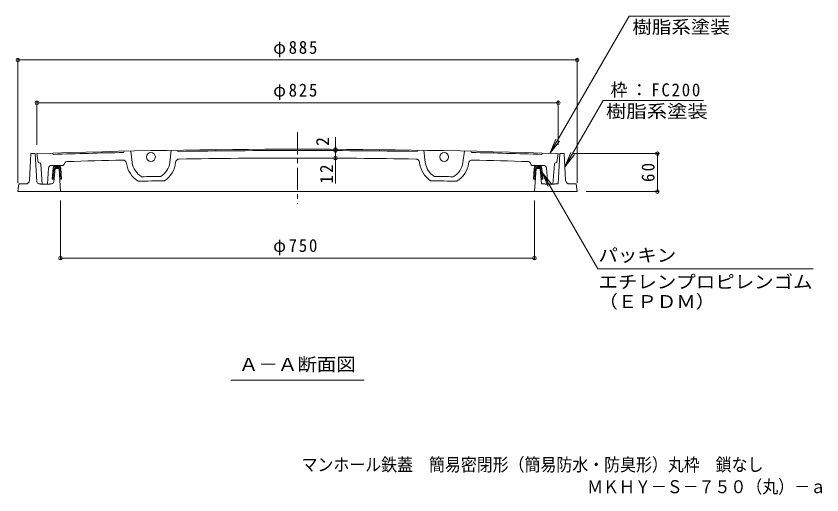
# Model space of a CAD drawing. Units: millimetres, scale not verified. Extents: x -1027 to 1330, y -949 to 948.
# Drawn here: x -959 to 316, y -949 to -191 of the extents above; entities that cross this region are included whole.
import ezdxf
from ezdxf.enums import TextEntityAlignment as Align

# ---------------------------------------------------------------- set-up
doc = ezdxf.new("R2010")
doc.units = ezdxf.units.MM
doc.header["$LTSCALE"] = 7
doc.header["$PDMODE"] = 32
doc.header["$PDSIZE"] = 5.6
doc.linetypes.add('CHAIN1', pattern=[8, 5, -1, 1, -1])
for name, color, linetype, lineweight in [('0-0_通り芯', 3, 'CHAIN1', 9), ('0-1_躯体', 2, 'Continuous', 9), ('0-2_仕上', 3, 'Continuous', 9), ('0-4_その他', 7, 'Continuous', 9), ('0-5_寸法', 7, 'Continuous', 9), ('0-6_ハッチ', 6, 'Continuous', 9)]:
    doc.layers.add(name, color=color, linetype=linetype, lineweight=lineweight)
doc.layers.add('F-5_F-5ﾚｲﾔ', color=2, linetype='Continuous')
doc.styles.add('ＭＳ ゴシック', font='')
doc.styles.get('ＭＳ ゴシック').set_extended_font_data('MS Gothic')

msp = doc.modelspace()

# ---------------------------------------------------------------- linework, layer by layer
at = {"layer": '0-0_通り芯'}
msp.add_line((-513.805, -375.186), (-513.805, -487.559), dxfattribs=at)
at = {"layer": '0-1_躯体'}
for p, q in [((-938.009, -451.254), (-935.805, -408.942)), ((-935.805, -408.942), (-928.805, -408.942)), ((-926.276, -453.611), (-928.805, -408.942)), ((-91.805, -408.942), (-98.805, -408.942)), ((-89.601, -451.254), (-91.805, -408.942)), ((-888.805, -468.942), (-891.206, -432.442)), ((-138.805, -468.942), (-136.404, -432.442)), ((-130.16, -432.442), (-136.404, -432.442)), ((-127.837, -456.442), (-130.16, -432.442)), ((-956.305, -468.942), (-954.805, -456.942)), ((-944.001, -456.942), (-954.805, -456.942)), ((-923.281, -456.442), (-920.444, -456.442)), ((-920.444, -456.442), (-920.444, -457.442)), ((-905.443, -457.442), (-920.444, -457.442)), ((-905.443, -456.442), (-905.443, -457.442)), ((-902.496, -456.442), (-905.443, -456.442)), ((-122.166, -456.442), (-127.837, -456.442)), ((-122.166, -456.442), (-122.166, -457.442)), ((-122.166, -457.442), (-107.166, -457.442)), ((-107.166, -456.442), (-107.166, -457.442)), ((-83.609, -456.942), (-72.805, -456.942)), ((-71.305, -468.942), (-72.805, -456.942)), ((-956.305, -468.942), (-71.305, -468.942))]:
    msp.add_line(p, q, dxfattribs=at)
for points in [[(-107.166, -456.442), (-101.494, -456.442), (-98.805, -408.942)], [(-899.51, -453.731), (-897.45, -432.442), (-891.206, -432.442)]]:
    msp.add_lwpolyline(points, dxfattribs=at)
for centre, radius, start, end in [((-944.001, -450.942), 6, 270, 357.01855), ((-923.281, -453.442), 3, 183.23991, 270), ((-902.496, -453.442), 3, 270, 354.47246), ((-83.609, -450.942), 6, 182.98145, 270)]:
    msp.add_arc(centre, radius, start, end, dxfattribs=at)
at = {"layer": '0-2_仕上'}
for p, q in [((-787.986, -405.047), (-788.948, -407.07)), ((-777.805, -404.823), (-775.445, -423.146)), ((-713.805, -403.605), (-715.962, -423.056)), ((-704.001, -403.448), (-702.963, -405.433)), ((-323.608, -403.448), (-324.646, -405.433)), ((-313.805, -403.605), (-311.648, -423.056)), ((-249.805, -404.823), (-252.164, -423.146)), ((-239.623, -405.047), (-238.662, -407.07)), ((-901.305, -408.121), (-900.305, -410.091)), ((-126.305, -408.121), (-127.305, -410.091)), ((-907.67, -432.046), (-909.686, -457.442)), ((-902.686, -427.441), (-884.728, -427.441)), ((-883.389, -426.617), (-881.609, -423.088)), ((-144.22, -426.617), (-146, -423.088)), ((-124.924, -427.441), (-142.881, -427.441)), ((-119.939, -432.046), (-117.924, -457.442))]:
    msp.add_line(p, q, dxfattribs=at)
for points in [[(-926.304, -408.942), (-924.305, -422.941), (-923.104, -422.941)], [(-101.305, -408.942), (-103.305, -422.941), (-104.506, -422.941)], [(-920.111, -425.733), (-917.909, -457.442), (-909.686, -457.442)], [(-107.499, -425.733), (-109.701, -457.442), (-117.924, -457.442)]]:
    msp.add_lwpolyline(points, dxfattribs=at)
for centre in [(-745.805, -414.173), (-281.805, -414.173)]:
    msp.add_circle(centre, 7, dxfattribs=at)
for centre, radius, start, end in [((-513.805, -12601.962), 12200, 88.06238, 91.93762), ((-513.805, -12601.962), 12197.999, 91.2925, 91.81575), ((-513.805, -12601.962), 12197.999, 89.11147, 90.88853), ((-513.805, -12601.962), 12197.999, 88.18425, 88.7075), ((-513.805, -12601.962), 12185.999, 91.30085, 91.71742), ((-790.317, -425.102), 6, 7.57037, 91.30085), ((-700.909, -423.403), 6, 90.88022, 174.60643), ((-513.805, -12601.962), 12185.999, 89.11981, 90.88019), ((-326.701, -423.403), 6, 5.39357, 89.11978), ((-237.292, -425.102), 6, 88.69915, 172.42962), ((-513.805, -12601.962), 12185.999, 88.28258, 88.69915), ((-923.104, -425.941), 3, 3.97269, 90), ((-902.686, -432.442), 5, 90, 175.4621), ((-884.728, -425.942), 1.5, 270, 333.23589), ((-878.93, -424.439), 3, 91.71648, 153.2361), ((-745.71, -419.173), 39, 187.57037, 238.93471), ((-745.71, -419.173), 30, 187.60951, 241.19699), ((-745.71, -419.173), 30, 300.93596, 352.56392), ((-745.71, -419.173), 39, 303.22029, 354.60635), ((-281.9, -419.173), 39, 185.39365, 236.77971), ((-281.9, -419.173), 30, 187.43608, 239.06404), ((-281.9, -419.173), 30, 298.80301, 352.39049), ((-281.9, -419.173), 39, 301.06529, 352.42962), ((-148.679, -424.439), 3, 26.7639, 88.28352), ((-142.881, -425.942), 1.5, 206.76411, 270), ((-124.924, -432.442), 5, 4.5379, 90), ((-104.506, -425.941), 3, 90, 176.02731), ((-513.805, -12601.962), 12158.999, 91.0202, 91.16098), ((-513.805, -12601.962), 12158.999, 88.83902, 88.9798), ((-513.805, -12601.962), 12151.999, 90.99275, 91.18839), ((-513.805, -12601.962), 12151.999, 88.81161, 89.00725)]:
    msp.add_arc(centre, radius, start, end, dxfattribs=at)
at = {"layer": '0-4_その他'}
for p, q in [((-956.305, -258.611), (-956.305, -454.942)), ((-71.305, -260.711), (-956.305, -260.711)), ((-71.305, -258.611), (-71.305, -454.942)), ((-926.304, -326.302), (-926.304, -394.938)), ((-926.304, -328.402), (-101.305, -328.402)), ((-101.305, -326.302), (-101.305, -394.938)), ((-453.706, -402.109), (-453.706, -382.656)), ((-453.706, -402.109), (-453.706, -404.11)), ((-453.706, -404.11), (-453.706, -416.111)), ((-453.706, -416.111), (-453.706, -456.219)), ((57.623, -408.942), (-77.805, -408.942)), ((55.523, -468.942), (55.523, -408.942)), ((57.623, -468.942), (-57.305, -468.942)), ((-888.805, -576.371), (-888.805, -482.942)), ((-138.805, -576.371), (-138.805, -482.942)), ((-888.805, -574.271), (-138.805, -574.271)), ((-38.439, -591.163), (301.877, -591.163))]:
    msp.add_line(p, q, dxfattribs=at)
for p in [(-956.305, -260.711), (-71.305, -260.711), (-926.304, -328.402), (-101.305, -328.402), (-453.706, -402.109), (-453.706, -404.11), (55.523, -408.942), (-453.706, -416.111), (55.523, -468.942), (-888.805, -574.271), (-138.805, -574.271)]:
    msp.add_point(p, dxfattribs=at)
at = {"layer": '0-5_寸法'}
for p, q in [((-114.469, -408.503), (10.945, -191.28)), ((10.945, -191.28), (170.074, -191.28)), ((-90.724, -429.68), (-30.069, -324.621)), ((128.261, -324.621), (-30.069, -324.621)), ((-114.469, -408.503), (-105.093, -385.868)), ((-114.469, -408.503), (-99.555, -389.066)), ((-90.724, -429.68), (-81.349, -407.045)), ((-90.724, -429.68), (-75.81, -410.242)), ((-126.554, -438.543), (-38.439, -591.163)), ((-126.554, -438.543), (-117.179, -461.178)), ((-126.554, -438.543), (-111.64, -457.98)), ((-619.155, -767.565), (-408.455, -767.565))]:
    msp.add_line(p, q, dxfattribs=at)
at = {"layer": '0-6_ハッチ'}
for p, q in [((-902.109, -449.442), (-900.417, -431.96)), ((-900.724, -435.126), (-893.042, -427.444)), ((-900.421, -431.995), (-895.888, -427.461)), ((-895.211, -432.442), (-890.819, -428.05)), ((-892.383, -432.442), (-889.285, -429.344)), ((-891.104, -433.992), (-888.356, -431.244)), ((-887.081, -449.442), (-888.221, -432.113)), ((-140.528, -449.442), (-139.388, -432.113)), ((-139.566, -434.813), (-132.195, -427.441)), ((-139.354, -431.773), (-135.068, -427.486)), ((-134.366, -432.442), (-129.907, -427.982)), ((-131.538, -432.442), (-128.332, -429.236)), ((-130.032, -433.764), (-127.356, -431.088)), ((-125.5, -449.442), (-127.192, -431.96)), ((-901.936, -447.652), (-898.599, -444.315)), ((-901.633, -444.52), (-898.296, -441.183)), ((-901.33, -441.389), (-897.993, -438.052)), ((-901.027, -438.258), (-897.69, -434.921)), ((-890.93, -436.646), (-888.109, -433.825)), ((-890.755, -439.299), (-887.934, -436.478)), ((-890.58, -441.953), (-887.759, -439.132)), ((-890.406, -444.607), (-887.585, -441.786)), ((-890.231, -447.261), (-887.41, -444.44)), ((-140.363, -446.923), (-137.145, -443.705)), ((-140.163, -443.896), (-136.945, -440.678)), ((-139.964, -440.868), (-136.746, -437.65)), ((-139.765, -437.84), (-136.547, -434.622)), ((-129.782, -436.343), (-127.034, -433.595)), ((-129.533, -438.922), (-126.784, -436.174)), ((-129.283, -441.501), (-126.535, -438.752)), ((-129.033, -444.079), (-126.285, -441.331)), ((-128.784, -446.658), (-126.036, -443.91)), ((-902.109, -449.442), (-899.095, -449.442)), ((-900.897, -449.442), (-898.902, -447.446)), ((-890.088, -449.442), (-887.081, -449.442)), ((-889.584, -449.442), (-887.236, -447.094)), ((-137.522, -449.442), (-140.528, -449.442)), ((-140.053, -449.442), (-137.344, -446.733)), ((-128.534, -449.237), (-125.786, -446.489)), ((-125.5, -449.442), (-128.514, -449.442)), ((-125.911, -449.442), (-125.537, -449.068))]:
    msp.add_line(p, q, dxfattribs=at)
for centre, start, end in [((-895.441, -432.441), 90, 174.47293), ((-893.21, -432.441), 3.76399, 90), ((-134.399, -432.441), 90, 176.23601), ((-132.169, -432.441), 5.52707, 90)]:
    msp.add_arc(centre, 5, start, end, dxfattribs=at)

# ---------------------------------------------------------------- texts
at = {"layer": '0-4_その他', "color": 2, "style": 'ＭＳ ゴシック'}
msp.add_text('2', height=20.53, rotation=90, dxfattribs=at).set_placement((-457.906, -396.656), align=Align.BOTTOM_LEFT)
at = {"layer": '0-4_その他', "color": 2, "style": 'ＭＳ ゴシック', "width": 1.1}
for s, p in [('パッキン', (-37.762, -586.035)), ('エチレンプロピレンゴム', (-37.762, -628.217)), ('（ＥＰＤＭ）', (-37.762, -659.451))]:
    msp.add_text(s, height=20.53, dxfattribs=at).set_placement(p, align=Align.BOTTOM_LEFT)
at = {"layer": '0-4_その他', "color": 2, "char_height": 20.53, "attachment_point": 7, "style": 'ＭＳ ゴシック'}
for s, insert in [('\\T1.21;\\W0.95;φ885', (-552.305, -256.511)), ('\\T1.21;\\W0.95;φ825', (-552.305, -324.202)), ('\\T1.21;\\W0.95;φ750', (-552.305, -570.071))]:
    msp.add_mtext(s, dxfattribs=dict(at, insert=insert))
at = {"layer": '0-4_その他', "color": 2, "char_height": 20.53, "attachment_point": 7, "rotation": 90, "style": 'ＭＳ ゴシック'}
for s, insert in [('\\T1.27;\\W0.95;12', (-457.906, -456.219)), ('\\T1.27;\\W0.95;60', (51.323, -453.817))]:
    msp.add_mtext(s, dxfattribs=dict(at, insert=insert))
at = {"layer": '0-5_寸法', "color": 2, "style": 'ＭＳ ゴシック'}
for s, width, p in [('樹脂系塗装', 1.1, (16.074, -224.88)), ('樹脂系塗装', 1.15, (-25.739, -358.221)), ('Ａ－Ａ断面図', 1.1, (-606.555, -758.801))]:
    msp.add_text(s, height=20.53, dxfattribs=dict(at, width=width)).set_placement(p, align=Align.BOTTOM_LEFT)
at = {"layer": '0-5_寸法', "color": 2, "insert": (-18.462, -320.421), "char_height": 20.53, "attachment_point": 7, "style": 'ＭＳ ゴシック'}
msp.add_mtext('\\T1.21;\\W0.95;枠：FC200', dxfattribs=at)
at = {"layer": 'F-5_F-5ﾚｲﾔ', "style": 'ＭＳ ゴシック', "width": 0.9}
for s, p in [('マンホール鉄蓋\u3000簡易密閉形（簡易防水・防臭形）丸枠\u3000鎖なし', (-507.5, -917.473)), ('ＭＫＨＹ－Ｓ－７５０（丸）－ａ', (-55.681, -952.403))]:
    msp.add_text(s, height=20.53, dxfattribs=at).set_placement(p, align=Align.BOTTOM_LEFT)

doc.saveas('drawing.dxf')
